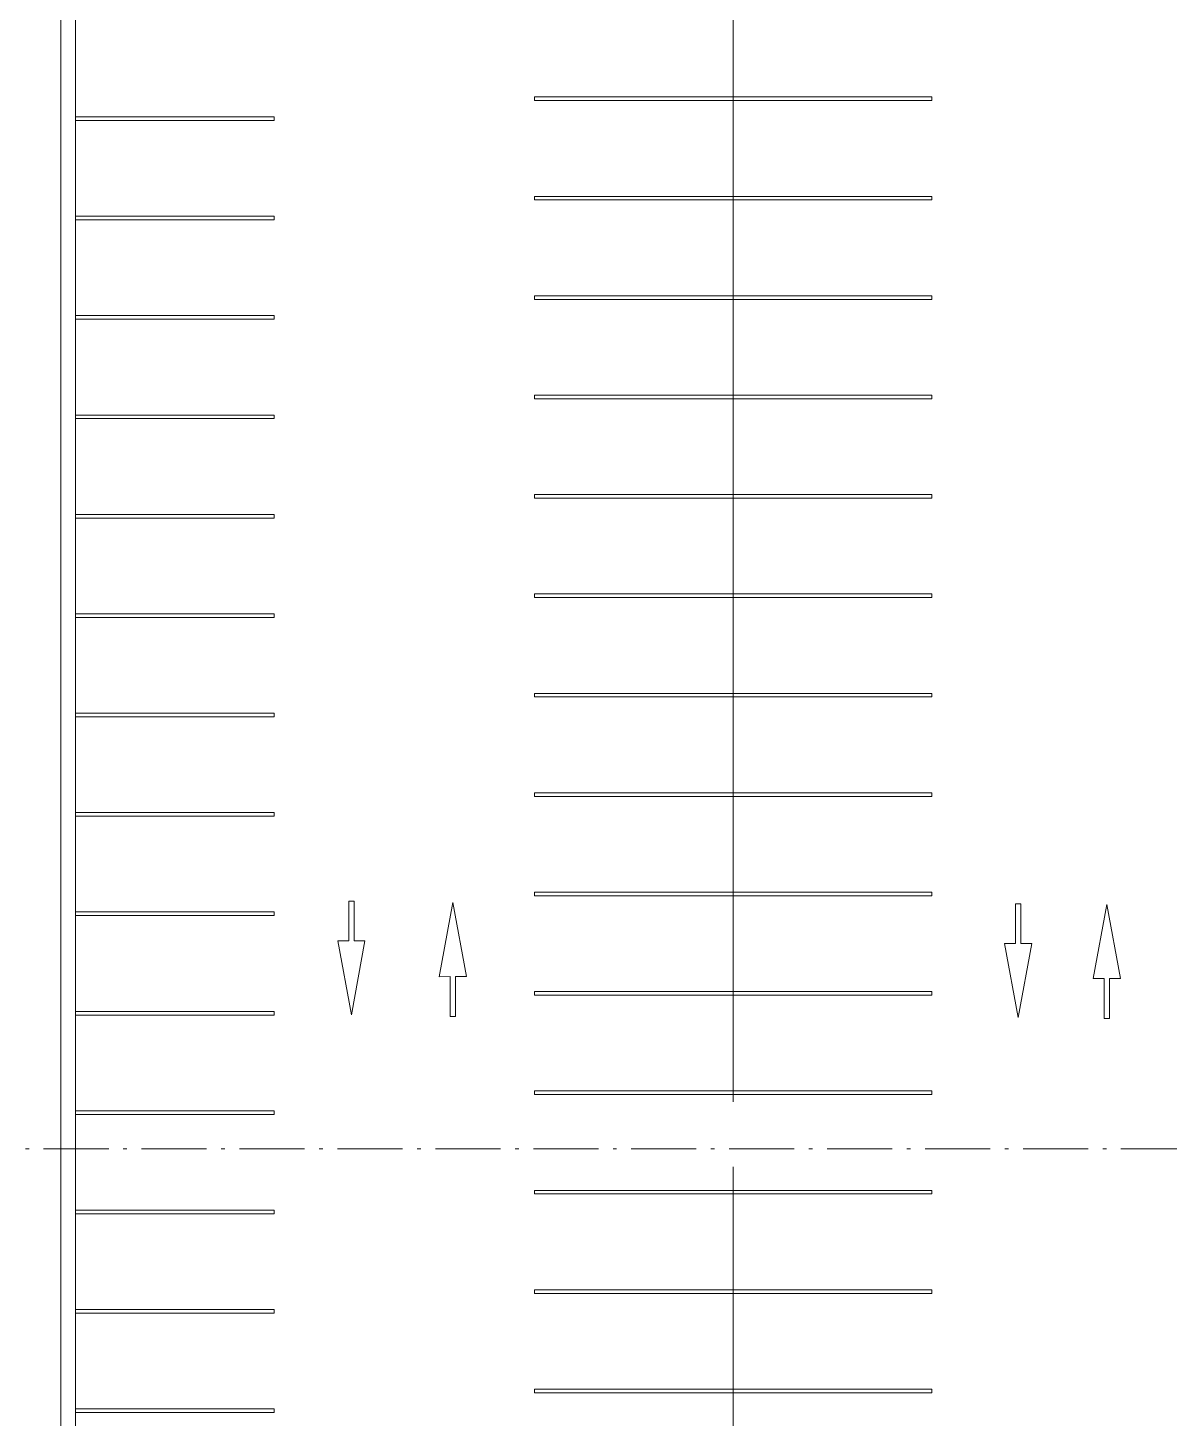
# Model space of a CAD drawing. Header units: metres. Extents: x -55 to 263, y -124 to 62.
# Drawn here: x 198.85 to 230.44, y -68.41 to -29.95 of the extents above; entities that cross this region are included whole.
import ezdxf

# ---------------------------------------------------------------- set-up
doc = ezdxf.new("R2010")
doc.units = ezdxf.units.M
doc.linetypes.add('01_Grid', pattern=[2.61, 1.8, -0.405, 0, -0.405])
for name, color, linetype, lineweight in [('0-1', 7, 'Continuous', 5), ('03EJES-1', 1, '01_Grid', 5), ('45ESTAC-1', 53, 'Continuous', 5), ('47VEGET-1', 53, 'Continuous', 5), ('70LINEA-1', 254, 'Continuous', 5), ('70LINEA-2', 50, 'Continuous', 5)]:
    doc.layers.add(name, color=color, linetype=linetype, lineweight=lineweight)

# ---------------------------------------------------------------- blocks, each defined once
blk = doc.blocks.new('Parking Lot - Single - Single-V99-A1 _ A250')
at = {"layer": '70LINEA-1'}
for p, q in [((200.172, -26.959), (200.172, -29.709)), ((205.672, -29.659), (200.172, -29.659)), ((200.172, -29.659), (200.172, -29.759)), ((200.172, -29.759), (200.172, -29.659)), ((200.172, -29.659), (200.172, -29.659)), ((200.172, -29.759), (205.672, -29.759)), ((200.172, -29.759), (200.172, -29.759)), ((205.672, -29.759), (205.672, -29.659))]:
    blk.add_line(p, q, dxfattribs=at)
blk = doc.blocks.new('Parking Lot - Single - Single-V100-A1 _ A250')
at = {"layer": '70LINEA-1'}
for p, q in [((200.172, -37.959), (200.172, -40.709)), ((205.672, -40.659), (200.172, -40.659)), ((200.172, -40.659), (200.172, -40.759)), ((200.172, -40.759), (200.172, -40.659)), ((200.172, -40.659), (200.172, -40.659)), ((200.172, -40.759), (205.672, -40.759)), ((200.172, -40.759), (200.172, -40.759)), ((205.672, -40.759), (205.672, -40.659))]:
    blk.add_line(p, q, dxfattribs=at)
blk = doc.blocks.new('Parking Lot - Single - Single-V101-A1 _ A250')
at = {"layer": '70LINEA-1'}
for p, q in [((200.172, -40.709), (200.172, -43.459)), ((205.672, -43.409), (200.172, -43.409)), ((200.172, -43.409), (200.172, -43.509)), ((200.172, -43.509), (200.172, -43.409)), ((200.172, -43.409), (200.172, -43.409)), ((205.672, -43.509), (205.672, -43.409)), ((200.172, -43.509), (205.672, -43.509)), ((200.172, -43.509), (200.172, -43.509))]:
    blk.add_line(p, q, dxfattribs=at)
blk = doc.blocks.new('Parking Lot - Single - Single-V102-A1 _ A250')
at = {"layer": '70LINEA-1'}
for p, q in [((200.172, -68.209), (200.172, -70.959)), ((205.672, -70.909), (200.172, -70.909)), ((200.172, -70.909), (200.172, -71.009)), ((200.172, -71.009), (200.172, -70.909)), ((200.172, -70.909), (200.172, -70.909)), ((200.172, -71.009), (205.672, -71.009)), ((200.172, -71.009), (200.172, -71.009)), ((205.672, -71.009), (205.672, -70.909))]:
    blk.add_line(p, q, dxfattribs=at)
blk = doc.blocks.new('Parking Lot - Single - Single-V121-A1 _ A250')
at = {"layer": '70LINEA-1'}
for p, q in [((218.373, -29.157), (218.373, -31.857)), ((223.872, -31.857), (218.373, -31.857)), ((218.373, -31.857), (218.373, -31.957)), ((218.373, -31.857), (220.172, -31.857)), ((218.373, -31.857), (218.373, -31.857)), ((223.872, -31.957), (223.872, -31.857)), ((223.872, -31.857), (223.872, -31.857)), ((218.373, -31.957), (223.872, -31.957)), ((218.373, -31.957), (218.373, -31.957))]:
    blk.add_line(p, q, dxfattribs=at)
blk = doc.blocks.new('Parking Lot - Single - Single-V122-A1 _ A250')
at = {"layer": '70LINEA-1'}
for p, q in [((218.373, -31.957), (218.373, -34.61)), ((223.872, -34.61), (218.373, -34.61)), ((218.373, -34.61), (218.373, -34.71)), ((218.373, -34.61), (220.174, -34.61)), ((218.373, -34.61), (218.373, -34.61)), ((223.872, -34.71), (223.872, -34.61)), ((223.872, -34.61), (223.872, -34.61)), ((218.373, -34.71), (223.872, -34.71)), ((218.373, -34.71), (218.373, -34.71))]:
    blk.add_line(p, q, dxfattribs=at)
blk = doc.blocks.new('Parking Lot - Single - Single-V123-A1 _ A250')
at = {"layer": '70LINEA-1'}
for p, q in [((218.373, -34.71), (218.373, -37.36)), ((223.872, -37.36), (218.373, -37.36)), ((218.373, -37.36), (218.373, -37.46)), ((218.373, -37.36), (220.174, -37.36)), ((218.373, -37.36), (218.373, -37.36)), ((218.373, -37.46), (223.872, -37.46)), ((218.373, -37.46), (218.373, -37.46)), ((223.872, -37.46), (223.872, -37.36)), ((223.872, -37.36), (223.872, -37.36))]:
    blk.add_line(p, q, dxfattribs=at)
blk = doc.blocks.new('Parking Lot - Single - Single-V124-A1 _ A250')
at = {"layer": '70LINEA-1'}
for p, q in [((218.373, -37.46), (218.373, -40.11)), ((223.872, -40.11), (218.373, -40.11)), ((218.373, -40.11), (218.373, -40.21)), ((218.373, -40.11), (223.872, -40.11)), ((218.373, -40.11), (218.373, -40.11)), ((218.373, -40.21), (223.872, -40.21)), ((218.373, -40.21), (218.373, -40.21)), ((223.872, -40.21), (223.872, -40.11)), ((223.872, -40.11), (223.872, -40.11))]:
    blk.add_line(p, q, dxfattribs=at)
blk = doc.blocks.new('Parking Lot - Single - Single-V125-A1 _ A250')
at = {"layer": '70LINEA-1'}
for p, q in [((218.373, -41.409), (218.373, -42.86)), ((223.872, -42.86), (218.373, -42.86)), ((218.373, -42.86), (218.373, -42.96)), ((218.373, -42.86), (218.373, -42.86)), ((218.373, -42.96), (223.872, -42.96)), ((223.872, -42.96), (218.373, -42.96)), ((218.373, -42.96), (218.373, -42.96)), ((223.872, -42.96), (223.872, -42.86)), ((223.872, -42.96), (223.872, -42.96))]:
    blk.add_line(p, q, dxfattribs=at)
blk = doc.blocks.new('Parking Lot - Single - Single-V126-A1 _ A250')
at = {"layer": '70LINEA-1'}
for p, q in [((218.373, -42.96), (218.373, -45.61)), ((223.872, -45.61), (218.373, -45.61)), ((218.373, -45.61), (218.373, -45.71)), ((218.373, -45.61), (218.373, -45.61)), ((218.373, -45.71), (223.872, -45.71)), ((223.872, -45.71), (218.373, -45.71)), ((218.373, -45.71), (218.373, -45.71)), ((223.872, -45.71), (223.872, -45.61)), ((223.872, -45.71), (223.872, -45.71))]:
    blk.add_line(p, q, dxfattribs=at)
blk = doc.blocks.new('Parking Lot - Single - Single-V127-A1 _ A250')
at = {"layer": '70LINEA-1'}
for p, q in [((218.373, -45.71), (218.373, -48.36)), ((223.872, -48.36), (218.373, -48.36)), ((218.373, -48.36), (218.373, -48.46)), ((218.373, -48.36), (218.373, -48.36)), ((218.373, -48.46), (223.872, -48.46)), ((222.558, -48.46), (218.373, -48.46)), ((218.373, -48.46), (218.373, -48.46)), ((223.872, -48.46), (223.872, -48.36)), ((223.872, -48.46), (223.872, -48.46))]:
    blk.add_line(p, q, dxfattribs=at)
blk = doc.blocks.new('Parking Lot - Single - Single-V128-A1 _ A250')
at = {"layer": '70LINEA-1'}
for p, q in [((218.373, -48.46), (218.373, -51.11)), ((223.872, -51.11), (218.373, -51.11)), ((218.373, -51.11), (218.373, -51.21)), ((218.373, -51.11), (218.373, -51.11)), ((223.872, -51.21), (223.872, -51.11)), ((218.373, -51.21), (223.872, -51.21)), ((218.373, -51.21), (218.373, -51.21))]:
    blk.add_line(p, q, dxfattribs=at)
blk = doc.blocks.new('Parking Lot - Single - Single-V129-A1 _ A250')
at = {"layer": '70LINEA-1'}
for p, q in [((218.372, -51.46), (218.372, -53.86)), ((218.372, -53.86), (218.373, -53.86)), ((223.872, -53.86), (218.373, -53.86)), ((218.373, -53.86), (218.373, -53.96)), ((218.373, -53.96), (223.872, -53.96)), ((223.872, -53.96), (223.872, -53.86)), ((223.872, -53.96), (223.872, -53.96))]:
    blk.add_line(p, q, dxfattribs=at)
blk = doc.blocks.new('Parking Lot - Single - Single-V130-A1 _ A250')
at = {"layer": '70LINEA-1'}
for p, q in [((218.372, -53.96), (218.372, -56.61)), ((218.372, -56.61), (218.373, -56.61)), ((223.872, -56.61), (218.373, -56.61)), ((218.373, -56.61), (218.373, -56.71)), ((218.373, -56.71), (223.872, -56.71)), ((223.872, -56.71), (223.872, -56.61)), ((223.872, -56.71), (223.872, -56.71))]:
    blk.add_line(p, q, dxfattribs=at)
blk = doc.blocks.new('Parking Lot - Single - Single-V131-A1 _ A250')
at = {"layer": '70LINEA-1'}
for p, q in [((218.372, -61.459), (218.372, -62.11)), ((218.372, -62.11), (218.373, -62.11)), ((223.872, -62.11), (218.373, -62.11)), ((218.373, -62.11), (218.373, -62.21)), ((218.373, -62.21), (223.872, -62.21)), ((223.872, -62.21), (218.373, -62.21)), ((223.872, -62.21), (223.872, -62.11)), ((223.872, -62.21), (223.872, -62.21))]:
    blk.add_line(p, q, dxfattribs=at)
blk = doc.blocks.new('Parking Lot - Single - Single-V132-A1 _ A250')
at = {"layer": '70LINEA-1'}
for p, q in [((218.372, -62.21), (218.372, -64.86)), ((218.372, -64.86), (218.373, -64.86)), ((223.872, -64.86), (218.373, -64.86)), ((218.373, -64.86), (218.373, -64.96)), ((218.373, -64.96), (223.872, -64.96)), ((223.872, -64.96), (218.373, -64.96)), ((223.872, -64.96), (223.872, -64.86)), ((223.872, -64.96), (223.872, -64.96))]:
    blk.add_line(p, q, dxfattribs=at)
blk = doc.blocks.new('Parking Lot - Single - Single-V133-A1 _ A250')
at = {"layer": '70LINEA-1'}
for p, q in [((218.372, -64.96), (218.372, -67.61)), ((218.372, -67.61), (218.373, -67.61)), ((223.872, -67.61), (218.373, -67.61)), ((218.373, -67.61), (218.373, -67.71)), ((223.872, -67.71), (223.872, -67.61)), ((218.373, -67.71), (223.872, -67.71)), ((223.367, -67.71), (218.373, -67.71)), ((223.872, -67.71), (223.872, -67.71))]:
    blk.add_line(p, q, dxfattribs=at)
blk = doc.blocks.new('Parking Lot - Single - Single-V134-A1 _ A250')
at = {"layer": '70LINEA-1'}
for p, q in [((218.372, -67.71), (218.372, -70.36)), ((218.372, -70.36), (218.373, -70.36)), ((223.872, -70.36), (218.373, -70.36)), ((218.373, -70.36), (218.373, -70.46)), ((223.872, -70.46), (223.872, -70.36)), ((218.373, -70.46), (223.872, -70.46)), ((223.872, -70.46), (223.872, -70.46))]:
    blk.add_line(p, q, dxfattribs=at)
blk = doc.blocks.new('Parking Lot - Single - Single-V156-A1 _ A250')
at = {"layer": '70LINEA-1'}
for p, q in [((218.373, -31.857), (212.873, -31.857)), ((212.873, -31.857), (212.873, -31.957)), ((212.873, -31.957), (212.873, -31.857)), ((212.873, -31.857), (218.372, -31.857)), ((212.873, -31.857), (212.873, -31.857)), ((218.372, -31.857), (218.373, -31.857)), ((218.373, -31.957), (218.373, -31.857)), ((212.873, -31.957), (218.373, -31.957)), ((212.873, -31.957), (212.873, -31.957)), ((218.372, -34.61), (218.372, -31.957))]:
    blk.add_line(p, q, dxfattribs=at)
blk = doc.blocks.new('Parking Lot - Single - Single-V157-A1 _ A250')
at = {"layer": '70LINEA-1'}
for p, q in [((218.373, -34.61), (212.873, -34.61)), ((212.873, -34.61), (212.873, -34.71)), ((212.873, -34.71), (212.873, -34.61)), ((212.873, -34.61), (218.372, -34.61)), ((212.873, -34.61), (212.873, -34.61)), ((218.372, -34.61), (218.373, -34.61)), ((218.373, -34.71), (218.373, -34.61)), ((212.873, -34.71), (218.373, -34.71)), ((212.873, -34.71), (212.873, -34.71)), ((218.372, -37.36), (218.372, -34.71))]:
    blk.add_line(p, q, dxfattribs=at)
blk = doc.blocks.new('Parking Lot - Single - Single-V158-A1 _ A250')
at = {"layer": '70LINEA-1'}
for p, q in [((218.373, -40.11), (212.873, -40.11)), ((212.873, -40.11), (212.873, -40.21)), ((212.873, -40.21), (212.873, -40.11)), ((212.873, -40.11), (218.372, -40.11)), ((212.873, -40.11), (212.873, -40.11)), ((212.873, -40.21), (218.373, -40.21)), ((212.873, -40.21), (212.873, -40.21)), ((218.372, -40.11), (218.373, -40.11)), ((218.372, -41.41), (218.372, -40.21)), ((218.373, -40.21), (218.373, -40.11))]:
    blk.add_line(p, q, dxfattribs=at)
blk = doc.blocks.new('Parking Lot - Single - Single-V159-A1 _ A250')
at = {"layer": '70LINEA-1'}
for p, q in [((218.373, -42.86), (212.873, -42.86)), ((212.873, -42.86), (212.873, -42.96)), ((212.873, -42.96), (212.873, -42.86)), ((212.873, -42.86), (212.873, -42.86)), ((212.873, -42.96), (218.373, -42.96)), ((218.372, -42.96), (212.873, -42.96)), ((212.873, -42.96), (212.873, -42.96)), ((218.372, -45.61), (218.372, -42.96)), ((218.372, -42.96), (218.373, -42.96)), ((218.373, -42.96), (218.373, -42.86))]:
    blk.add_line(p, q, dxfattribs=at)
blk = doc.blocks.new('Parking Lot - Single - Single-V160-A1 _ A250')
at = {"layer": '70LINEA-1'}
for p, q in [((218.373, -48.36), (212.873, -48.36)), ((212.873, -48.36), (212.873, -48.46)), ((212.873, -48.46), (212.873, -48.36)), ((212.873, -48.36), (212.873, -48.36)), ((212.873, -48.46), (218.373, -48.46)), ((218.372, -48.46), (212.873, -48.46)), ((212.873, -48.46), (212.873, -48.46)), ((218.372, -51.11), (218.372, -48.46)), ((218.372, -48.46), (218.373, -48.46)), ((218.373, -48.46), (218.373, -48.36))]:
    blk.add_line(p, q, dxfattribs=at)
blk = doc.blocks.new('Parking Lot - Single - Single-V161-A1 _ A250')
at = {"layer": '70LINEA-1'}
for p, q in [((218.373, -51.11), (212.873, -51.11)), ((212.873, -51.11), (212.873, -51.21)), ((212.873, -51.21), (212.873, -51.11)), ((212.873, -51.11), (212.873, -51.11)), ((218.373, -51.21), (218.373, -51.11)), ((212.873, -51.21), (218.373, -51.21)), ((212.873, -51.21), (212.873, -51.21)), ((218.372, -51.46), (218.372, -51.21))]:
    blk.add_line(p, q, dxfattribs=at)
blk = doc.blocks.new('Parking Lot - Single - Single-V162-A1 _ A250')
at = {"layer": '70LINEA-1'}
for p, q in [((218.373, -53.86), (212.873, -53.86)), ((212.873, -53.86), (212.873, -53.96)), ((212.873, -53.86), (212.873, -53.86)), ((212.873, -53.96), (218.373, -53.96)), ((212.873, -53.96), (212.873, -53.96)), ((218.372, -56.61), (218.372, -53.96)), ((218.372, -53.96), (218.373, -53.96)), ((218.373, -53.96), (218.373, -53.86))]:
    blk.add_line(p, q, dxfattribs=at)
blk = doc.blocks.new('Parking Lot - Single - Single-V163-A1 _ A250')
at = {"layer": '70LINEA-1'}
for p, q in [((218.373, -59.36), (212.873, -59.36)), ((212.873, -59.36), (212.873, -59.46)), ((212.873, -59.46), (212.873, -59.36)), ((212.873, -59.36), (212.873, -59.36)), ((212.873, -59.46), (218.373, -59.46)), ((212.873, -59.46), (212.873, -59.46)), ((218.372, -59.66), (218.372, -59.46)), ((218.372, -59.46), (218.373, -59.46)), ((218.373, -59.46), (218.373, -59.36))]:
    blk.add_line(p, q, dxfattribs=at)
blk = doc.blocks.new('Parking Lot - Single - Single-V164-A1 _ A250')
at = {"layer": '70LINEA-1'}
for p, q in [((218.373, -62.11), (212.873, -62.11)), ((212.873, -62.11), (212.873, -62.21)), ((212.873, -62.11), (212.873, -62.11)), ((212.873, -62.21), (218.373, -62.21)), ((212.873, -62.21), (212.873, -62.21)), ((218.372, -62.21), (217.622, -62.21)), ((218.372, -64.86), (218.372, -62.21)), ((218.372, -62.21), (218.373, -62.21)), ((218.373, -62.21), (218.373, -62.11))]:
    blk.add_line(p, q, dxfattribs=at)
blk = doc.blocks.new('Parking Lot - Single - Single-V165-A1 _ A250')
at = {"layer": '70LINEA-1'}
for p, q in [((218.373, -64.86), (212.873, -64.86)), ((212.873, -64.86), (212.873, -64.96)), ((212.873, -64.86), (212.873, -64.86)), ((212.873, -64.96), (218.373, -64.96)), ((212.873, -64.96), (212.873, -64.96)), ((218.372, -64.96), (214.872, -64.96)), ((218.372, -67.61), (218.372, -64.96)), ((218.372, -64.96), (218.373, -64.96)), ((218.373, -64.96), (218.373, -64.86))]:
    blk.add_line(p, q, dxfattribs=at)
blk = doc.blocks.new('Parking Lot - Single - Single-V166-A1 _ A250')
at = {"layer": '70LINEA-1'}
for p, q in [((218.373, -67.61), (212.873, -67.61)), ((212.873, -67.61), (212.873, -67.71)), ((212.873, -67.71), (212.873, -67.61)), ((212.873, -67.61), (212.873, -67.61)), ((218.373, -67.71), (218.373, -67.61)), ((212.873, -67.71), (218.373, -67.71)), ((218.372, -67.71), (212.873, -67.71)), ((212.873, -67.71), (212.873, -67.71)), ((218.372, -70.36), (218.372, -67.71)), ((218.372, -67.71), (218.373, -67.71))]:
    blk.add_line(p, q, dxfattribs=at)
blk = doc.blocks.new('Street Paint - Arrow - Arrow-V275-A1 _ A250')
at = {"layer": '70LINEA-2'}
for p, q in [((207.881, -54.105), (207.736, -54.106)), ((207.736, -54.106), (207.738, -55.206)), ((207.738, -55.206), (207.736, -54.106)), ((207.736, -54.106), (207.736, -54.106)), ((207.883, -55.205), (207.881, -54.105)), ((207.809, -57.256), (207.433, -55.206)), ((207.433, -55.206), (207.434, -55.206)), ((207.738, -55.206), (207.434, -55.206)), ((207.434, -55.206), (207.809, -57.256)), ((207.809, -57.256), (208.184, -55.205)), ((208.184, -55.205), (207.883, -55.205)), ((207.809, -57.256), (207.809, -57.256))]:
    blk.add_line(p, q, dxfattribs=at)
blk = doc.blocks.new('Street Paint - Arrow - Arrow-V276-A1 _ A250')
at = {"layer": '70LINEA-2'}
for p, q in [((226.33, -54.182), (226.184, -54.182)), ((226.184, -54.182), (226.187, -55.282)), ((226.186, -55.282), (226.184, -54.182)), ((226.184, -54.182), (226.184, -54.182)), ((226.332, -55.282), (226.33, -54.182)), ((226.257, -57.332), (225.881, -55.283)), ((225.881, -55.283), (225.882, -55.283)), ((226.187, -55.282), (225.882, -55.283)), ((225.882, -55.283), (226.257, -57.332)), ((226.257, -57.332), (226.632, -55.281)), ((226.632, -55.281), (226.332, -55.282)), ((226.257, -57.332), (226.257, -57.332))]:
    blk.add_line(p, q, dxfattribs=at)
blk = doc.blocks.new('Street Paint - Arrow - Arrow-V277-A1 _ A250')
at = {"layer": '70LINEA-2'}
for p, q in [((228.712, -54.201), (228.337, -56.252)), ((228.337, -56.252), (228.712, -54.201)), ((229.087, -56.251), (228.712, -54.201)), ((228.712, -54.201), (228.712, -54.201)), ((228.337, -56.252), (228.637, -56.252)), ((228.637, -56.252), (228.337, -56.252)), ((228.337, -56.252), (228.337, -56.252)), ((228.637, -56.252), (228.639, -57.352)), ((228.639, -57.352), (228.637, -56.252)), ((228.782, -56.251), (229.087, -56.251)), ((228.784, -57.351), (228.782, -56.251)), ((229.087, -56.251), (228.782, -56.251)), ((228.639, -57.352), (228.784, -57.351)), ((228.784, -57.351), (228.639, -57.352)), ((228.639, -57.352), (228.639, -57.352))]:
    blk.add_line(p, q, dxfattribs=at)
blk = doc.blocks.new('Street Paint - Arrow - Arrow-V278-A1 _ A250')
at = {"layer": '70LINEA-2'}
for p, q in [((210.614, -54.148), (210.239, -56.199)), ((210.239, -56.199), (210.614, -54.148)), ((210.989, -56.197), (210.614, -54.148)), ((210.614, -54.148), (210.614, -54.148)), ((210.239, -56.199), (210.539, -56.198)), ((210.239, -56.199), (210.239, -56.199)), ((210.539, -56.198), (210.541, -57.298)), ((210.541, -57.298), (210.539, -56.198)), ((210.684, -56.198), (210.989, -56.197)), ((210.687, -57.298), (210.684, -56.198)), ((210.541, -57.298), (210.687, -57.298)), ((210.541, -57.298), (210.541, -57.298))]:
    blk.add_line(p, q, dxfattribs=at)
blk = doc.blocks.new('22011_AR_rvt-1-A1 _ A250')
at = {"layer": '70LINEA-1'}
for p, q in [((199.772, 15.641), (199.772, -41.41)), ((200.172, -39.66), (200.172, -29.66)), ((200.172, -41.41), (200.172, -39.66)), ((199.772, -41.41), (199.772, -82.358)), ((200.172, -49.66), (200.172, -41.41)), ((200.172, -59.66), (200.172, -49.66)), ((200.172, -69.66), (200.172, -59.66))]:
    blk.add_line(p, q, dxfattribs=at)
at = {"layer": '45ESTAC-1'}
for name, p in [('Parking Lot - Single - Single-V121-A1 _ A250', (0, 0)), ('Parking Lot - Single - Single-V99-A1 _ A250', (0, -2.75)), ('Parking Lot - Single - Single-V156-A1 _ A250', (0, 0)), ('Parking Lot - Single - Single-V122-A1 _ A250', (0, 0)), ('Parking Lot - Single - Single-V99-A1 _ A250', (0, -5.5)), ('Parking Lot - Single - Single-V157-A1 _ A250', (0, 0)), ('Parking Lot - Single - Single-V123-A1 _ A250', (0, 0)), ('Parking Lot - Single - Single-V99-A1 _ A250', (0, -8.25)), ('Parking Lot - Single - Single-V157-A1 _ A250', (0, -2.75)), ('Parking Lot - Single - Single-V124-A1 _ A250', (0, 0)), ('Parking Lot - Single - Single-V100-A1 _ A250', (0, 0)), ('Parking Lot - Single - Single-V158-A1 _ A250', (0, 0)), ('Parking Lot - Single - Single-V101-A1 _ A250', (0, 0)), ('Parking Lot - Single - Single-V125-A1 _ A250', (0, 0)), ('Parking Lot - Single - Single-V159-A1 _ A250', (0, 0)), ('Parking Lot - Single - Single-V126-A1 _ A250', (0, 0)), ('Parking Lot - Single - Single-V101-A1 _ A250', (0, -2.75)), ('Parking Lot - Single - Single-V159-A1 _ A250', (0, -2.75)), ('Parking Lot - Single - Single-V127-A1 _ A250', (0, 0)), ('Parking Lot - Single - Single-V101-A1 _ A250', (0, -5.5)), ('Parking Lot - Single - Single-V160-A1 _ A250', (0, 0)), ('Parking Lot - Single - Single-V128-A1 _ A250', (0, 0)), ('Parking Lot - Single - Single-V101-A1 _ A250', (0, -8.25)), ('Parking Lot - Single - Single-V161-A1 _ A250', (0, 0)), ('Parking Lot - Single - Single-V129-A1 _ A250', (0, 0)), ('Parking Lot - Single - Single-V101-A1 _ A250', (0, -11)), ('Parking Lot - Single - Single-V162-A1 _ A250', (0, 0)), ('Parking Lot - Single - Single-V130-A1 _ A250', (0, 0)), ('Parking Lot - Single - Single-V101-A1 _ A250', (0, -13.75)), ('Parking Lot - Single - Single-V162-A1 _ A250', (0, -2.75)), ('Parking Lot - Single - Single-V130-A1 _ A250', (0, -2.75)), ('Parking Lot - Single - Single-V101-A1 _ A250', (0, -16.5)), ('Parking Lot - Single - Single-V163-A1 _ A250', (0, 0)), ('Parking Lot - Single - Single-V101-A1 _ A250', (0, -19.25)), ('Parking Lot - Single - Single-V131-A1 _ A250', (0, 0)), ('Parking Lot - Single - Single-V164-A1 _ A250', (0, 0)), ('Parking Lot - Single - Single-V132-A1 _ A250', (0, 0)), ('Parking Lot - Single - Single-V101-A1 _ A250', (0, -22)), ('Parking Lot - Single - Single-V165-A1 _ A250', (0, 0)), ('Parking Lot - Single - Single-V133-A1 _ A250', (0, 0)), ('Parking Lot - Single - Single-V101-A1 _ A250', (0, -24.75)), ('Parking Lot - Single - Single-V166-A1 _ A250', (0, 0)), ('Parking Lot - Single - Single-V134-A1 _ A250', (0, 0)), ('Parking Lot - Single - Single-V102-A1 _ A250', (0, 0))]:
    blk.add_blockref(name, p, dxfattribs=at)
at = {"layer": '47VEGET-1'}
for name in ['Street Paint - Arrow - Arrow-V275-A1 _ A250', 'Street Paint - Arrow - Arrow-V278-A1 _ A250', 'Street Paint - Arrow - Arrow-V276-A1 _ A250', 'Street Paint - Arrow - Arrow-V277-A1 _ A250']:
    blk.add_blockref(name, (0, 0), dxfattribs=at)

msp = doc.modelspace()

# ---------------------------------------------------------------- linework, layer by layer
at = {"layer": '03EJES-1'}
msp.add_line((258.002, -60.96), (-50.456, -60.96), dxfattribs=at)

# ---------------------------------------------------------------- block references
at = {"layer": '0-1'}
msp.add_blockref('22011_AR_rvt-1-A1 _ A250', (0, 0), dxfattribs=at)

doc.saveas('drawing.dxf')
